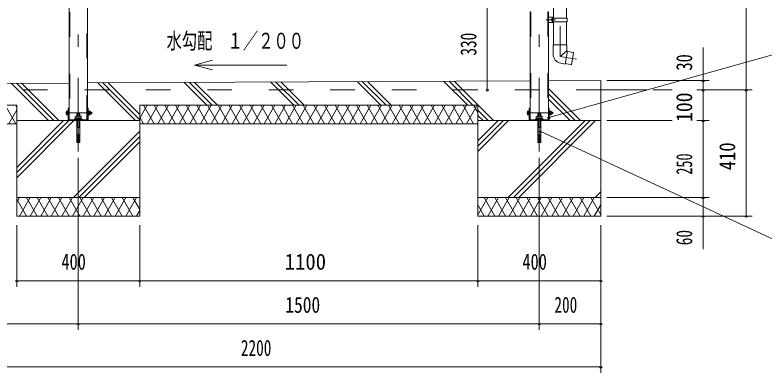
# Model space of a CAD drawing. Units: millimetres, scale not verified. Extents: x -22148 to 22152, y -10500 to 10500.
# Drawn here: x 12613 to 18706, y -1705 to 1203 of the extents above; entities that cross this region are included whole.
import ezdxf
from ezdxf.enums import TextEntityAlignment as Align

# ---------------------------------------------------------------- set-up
doc = ezdxf.new("R2010")
doc.units = ezdxf.units.MM
doc.header["$LTSCALE"] = 50
doc.linetypes.add('USER2', pattern=[10, 4, -6])
doc.linetypes.add('USER3', pattern=[24, 12, -5, 2, -5])
for name, color, linetype, lineweight in [('0-6_2-0BOLD', 7, 'Continuous', 18), ('0-7_2-1HIDDEN', 3, 'USER2', 18), ('0-8_2-2CENTER', 3, 'USER3', 18), ('0-A_2-4THIN', 4, 'Continuous', 18), ('0-B_2-5DIM', 3, 'Continuous', 18), ('0-C_2-6HATCH', 2, 'Continuous', 18)]:
    doc.layers.add(name, color=color, linetype=linetype, lineweight=lineweight)
doc.styles.add('ＭＳ ゴシック', font='')
doc.styles.get('ＭＳ ゴシック').set_extended_font_data('MS Gothic')

msp = doc.modelspace()

# ---------------------------------------------------------------- linework, layer by layer
at = {"layer": '0-6_2-0BOLD'}
for p, q in [((16994.17, 4513.99), (16994.17, 1178.56)), ((17099.18, 1178.56), (17099.18, 4513.99)), ((16990.43, 1186.06), (16952.93, 1186.06)), ((16979.18, 1153.56), (16984.18, 1153.56)), ((16994.17, 1148.56), (16994.17, 961.29)), ((17099.18, 961.29), (17099.18, 1148.56)), ((17046.68, 866.62), (17102.93, 911.29)), ((17089.26, 804.54), (17052.41, 811.04)), ((17139.15, 799.55), (17089.91, 808.23)), ((16802.93, 667.32), (13202.93, 650.95)), ((17377.93, 594.93), (17752.93, 594.93)), ((16959.18, 444.93), (16959.18, 352.43)), ((13033.9, 414.65), (13042.68, 414.65)), ((13042.68, 400.21), (13033.9, 400.21)), ((13140.43, 396.94), (13115.43, 396.94)), ((13115.66, 379.68), (13115.66, 361.93)), ((13140.2, 361.94), (13140.2, 379.68)), ((13212.93, 411.18), (13209.18, 407.43)), ((13209.18, 403.68), (13212.93, 407.43)), ((13224.2, 414.65), (13212.93, 414.65)), ((13212.93, 400.21), (13224.2, 400.21)), ((13235.18, 412.43), (13232.68, 414.93)), ((16783.91, 414.65), (16792.68, 414.65)), ((16792.68, 400.21), (16783.91, 400.21)), ((16865.66, 361.94), (16865.66, 379.68)), ((16890.2, 379.68), (16890.2, 361.93)), ((16959.18, 407.43), (16962.93, 411.18)), ((16959.18, 403.68), (16962.93, 407.43)), ((16962.93, 414.65), (16974.2, 414.65)), ((16974.2, 400.21), (16962.93, 400.21)), ((16982.68, 414.93), (16982.68, 399.93)), ((12627.93, 344.93), (13627.93, 344.93)), ((13054.18, 350.68), (13201.68, 350.68)), ((13096.67, 350.68), (13096.67, 355.68)), ((13104.42, 361.93), (13104.43, 355.68)), ((13115.42, 228.18), (13115.43, 344.93)), ((13121.68, 355.68), (13127.93, 361.93)), ((13127.93, 355.68), (13134.18, 361.94)), ((13151.43, 355.68), (13151.43, 361.93)), ((13627.93, 319.93), (16377.93, 319.93)), ((16377.93, 344.93), (17377.93, 344.93)), ((16951.68, 350.68), (16804.18, 350.68)), ((16854.43, 355.68), (16854.43, 361.93)), ((16871.68, 361.94), (16877.93, 355.68)), ((16884.18, 355.68), (16877.93, 361.93)), ((16901.43, 361.93), (16901.43, 355.68)), ((16909.18, 350.68), (16909.18, 355.68)), ((13115.42, 289.09), (13140.43, 289.09)), ((16890.43, 289.09), (16865.43, 289.09)), ((13115.42, 228.18), (13125.43, 228.18)), ((13125.43, 223.18), (13115.42, 223.18)), ((13117.92, 213.18), (13115.42, 208.18)), ((13117.92, 198.18), (13115.42, 193.17)), ((13117.92, 183.17), (13115.42, 178.17)), ((13140.43, 213.18), (13130.43, 213.18)), ((13130.43, 198.18), (13140.43, 198.18)), ((13140.43, 183.17), (13130.43, 183.17)), ((13140.43, 223.18), (13137.93, 228.18)), ((13140.43, 208.18), (13137.93, 213.18)), ((13140.43, 193.17), (13137.93, 198.18)), ((13140.43, 178.17), (13137.93, 183.17)), ((16865.43, 193.17), (16867.93, 198.18)), ((16880.43, 183.17), (16890.43, 183.17)), ((16887.93, 228.18), (16890.43, 223.18)), ((16887.93, 198.18), (16890.43, 193.17)), ((16890.43, 178.17), (16880.43, 178.17)), ((12627.93, -280.07), (13627.93, -280.07)), ((16377.93, -280.07), (17377.93, -280.07))]:
    msp.add_line(p, q, dxfattribs=at)
for points in [[(13202.93, 5516.16), (13202.93, 352.43), (13052.93, 352.43), (13052.93, 5526.16)], [(16802.93, 1230.55), (16802.93, 352.43), (16952.93, 352.43), (16952.93, 1230.55)], [(16990.43, 1186.06), (16990.43, 1141.06), (16952.93, 1141.06)], [(16979.18, 1153.56), (16979.18, 1173.56), (16984.18, 1173.56)], [(17089.26, 804.54), (17107.93, 910.41), (17102.93, 911.29), (17102.93, 961.29), (16990.43, 961.29), (16990.43, 884.9)], [(17107.28, 906.71), (17156.52, 898.03), (17139.15, 799.55)], [(13052.93, 650.27), (11877.93, 644.93), (11877.93, 319.93), (12627.93, 319.93)], [(12627.93, -430.07), (13627.93, -430.07), (13627.93, 469.93), (16377.93, 469.93), (16377.93, -430.07), (17377.93, -430.07), (17377.93, 669.93), (16952.93, 668)], [(11877.93, 469.93), (12627.93, 469.93), (12627.93, -430.07)], [(13052.43, 352.43), (13052.43, 444.93), (13046.68, 444.93), (13046.68, 352.43)], [(13203.43, 352.43), (13203.43, 444.93), (13209.18, 444.93), (13209.18, 352.43)], [(16802.43, 352.43), (16802.43, 444.93), (16796.68, 444.93), (16796.68, 352.43)], [(16953.43, 352.43), (16953.43, 444.93), (16959.18, 444.93)], [(13042.68, 421.81), (13033.9, 421.81), (13032.68, 419.68), (13032.68, 395.18), (13033.9, 393.06), (13042.68, 393.06)], [(13046.68, 391.81), (13042.68, 391.81), (13042.68, 423.06), (13046.68, 423.06)], [(13140.43, 381.93), (13140.43, 396.94), (13136.68, 400.68), (13119.18, 400.68), (13115.43, 396.94), (13115.42, 381.93)], [(13209.18, 392.18), (13212.93, 392.18), (13212.93, 422.68), (13209.18, 422.68)], [(13212.93, 421.81), (13224.2, 421.81), (13225.43, 419.68), (13225.43, 395.18), (13224.2, 393.06), (13212.93, 393.06)], [(13225.43, 399.93), (13232.68, 399.93), (13232.68, 414.93), (13225.43, 414.93)], [(13235.18, 412.43), (13235.18, 402.43), (13232.68, 399.93)], [(16792.68, 421.81), (16783.91, 421.81), (16782.68, 419.68), (16782.68, 395.18), (16783.91, 393.06), (16792.68, 393.06)], [(16796.68, 391.81), (16792.68, 391.81), (16792.68, 423.06), (16796.68, 423.06)], [(16865.43, 396.94), (16869.18, 400.68), (16886.68, 400.68), (16890.43, 396.94), (16890.43, 381.93)], [(16865.43, 381.93), (16865.43, 396.94), (16890.43, 396.94)], [(16959.18, 422.68), (16962.93, 422.68), (16962.93, 392.18), (16959.18, 392.18)], [(16962.93, 393.06), (16974.2, 393.06), (16975.43, 395.18), (16975.43, 419.68), (16974.2, 421.81), (16962.93, 421.81)], [(16975.43, 414.93), (16982.68, 414.93), (16985.18, 412.43), (16985.18, 402.43), (16982.68, 399.93), (16975.43, 399.93)], [(13096.67, 355.68), (13159.18, 355.68), (13159.18, 350.68)], [(13140.43, 344.93), (13140.43, 228.18), (13130.43, 228.18)], [(16909.18, 355.68), (16846.67, 355.68), (16846.67, 350.68)], [(16865.43, 344.93), (16865.43, 228.18), (16875.43, 228.18)], [(16880.43, 228.18), (16890.43, 228.18), (16890.43, 344.93)], [(13125.43, 178.17), (13115.42, 178.17), (13115.42, 168.17), (13125.43, 168.17), (13125.43, 238.18), (13130.43, 238.18), (13130.43, 168.17), (13140.43, 168.17)], [(13125.43, 213.18), (13115.42, 213.18), (13115.42, 223.18), (13117.92, 228.18)], [(13125.43, 208.18), (13115.42, 208.18), (13115.42, 198.18), (13125.43, 198.18)], [(13125.43, 183.17), (13115.42, 183.17), (13115.42, 193.17), (13125.43, 193.17)], [(13130.43, 223.18), (13140.43, 223.18), (13140.43, 213.18)], [(13140.43, 198.18), (13140.43, 208.18), (13130.43, 208.18)], [(13130.43, 193.17), (13140.43, 193.17), (13140.43, 183.17)], [(16865.43, 178.17), (16865.43, 168.17), (16875.43, 168.17), (16875.43, 238.18)], [(16875.43, 223.18), (16865.43, 223.18), (16867.93, 228.18)], [(16865.43, 223.18), (16865.43, 213.18), (16875.43, 213.18)], [(16875.43, 208.18), (16865.43, 208.18), (16867.93, 213.18)], [(16865.43, 208.18), (16865.43, 198.18), (16875.43, 198.18)], [(16875.43, 193.17), (16865.43, 193.17), (16865.43, 183.17), (16875.43, 183.17)], [(16875.43, 178.17), (16865.43, 178.17), (16867.93, 183.17)], [(16875.43, 238.18), (16880.43, 238.18), (16880.43, 168.17), (16890.43, 168.17), (16890.43, 178.17), (16887.93, 183.17)], [(16880.43, 213.18), (16890.43, 213.18), (16890.43, 223.18), (16880.43, 223.18)], [(16887.93, 213.18), (16890.43, 208.18), (16880.43, 208.18)], [(16880.43, 198.18), (16890.43, 198.18), (16890.43, 208.18)], [(16890.43, 183.17), (16890.43, 193.17), (16880.43, 193.17)], [(13140.43, 168.17), (13140.43, 178.17), (13130.43, 178.17)]]:
    msp.add_lwpolyline(points, dxfattribs=at)
for points in [[(17105.43, 1148.56), (17105.43, 1178.56), (16984.18, 1178.56), (16984.18, 1148.56)], [(13103.39, 361.93), (13103.39, 379.68), (13107.3, 381.93), (13148.56, 381.93), (13152.47, 379.68), (13152.47, 361.93)], [(16902.46, 361.93), (16853.39, 361.93), (16853.39, 379.68), (16857.3, 381.93), (16898.56, 381.93), (16902.46, 379.68)]]:
    msp.add_lwpolyline(points, close=True, dxfattribs=at)
for centre, radius, start, end in [((17065.43, 884.9), 75, 180, 259.99989), ((13038.51, 418.23), 5.83, 180, 217.84248), ((13054.52, 407.43), 21.84, 160.7039, 199.29608), ((13038.51, 396.63), 5.83, 142.1575, 180), ((13109.52, 372.47), 9.46, 49.56883, 90), ((13127.93, 347.49), 34.45, 69.13568, 110.86429), ((13146.33, 372.47), 9.46, 90, 130.4283), ((13203.59, 407.43), 21.84, 340.70392, 19.29608), ((13219.6, 418.23), 5.83, 322.1575, 0), ((13219.6, 396.63), 5.83, 0, 37.84248), ((16788.51, 418.23), 5.83, 180, 217.84248), ((16804.52, 407.43), 21.84, 160.7039, 199.29608), ((16788.51, 396.63), 5.83, 142.1575, 180), ((16859.52, 372.47), 9.46, 49.57169, 90), ((16877.93, 347.49), 34.45, 69.1357, 110.8643), ((16896.33, 372.47), 9.46, 90, 130.43115), ((16969.59, 418.23), 5.83, 322.1575, 0), ((16953.59, 407.43), 21.84, 340.70392, 19.29608), ((16969.59, 396.63), 5.83, 0, 37.84248), ((13054.18, 352.43), 7.5, 180, 270), ((13054.18, 352.43), 1.75, 180, 270), ((13201.68, 352.43), 1.75, 270, 0), ((13201.68, 352.43), 7.5, 270, 0), ((16804.18, 352.43), 7.5, 180, 270), ((16804.18, 352.43), 1.75, 180, 270), ((16951.68, 352.43), 1.75, 270, 0), ((16951.68, 352.43), 7.5, 270, 0)]:
    msp.add_arc(centre, radius, start, end, dxfattribs=at)
at = {"layer": '0-7_2-1HIDDEN'}
for p, q in [((13058.68, 5724.93), (13058.68, 352.43)), ((13197.18, 352.43), (13197.18, 5724.93)), ((16808.68, 1229.3), (16808.68, 352.43)), ((16947.18, 1229.68), (16947.18, 352.43)), ((17377.93, 594.93), (11877.93, 594.93))]:
    msp.add_line(p, q, dxfattribs=at)
at = {"layer": '0-8_2-2CENTER'}
for p, q in [((13127.93, 93.79), (13127.93, 5775.18)), ((16877.93, 93.79), (16877.93, 5525.18)), ((16932.93, 1163.56), (17010.43, 1163.56)), ((13025.18, 407.43), (13242.68, 407.43)), ((16775.18, 407.43), (16992.68, 407.43))]:
    msp.add_line(p, q, dxfattribs=at)
msp.add_lwpolyline([(17046.68, 4710.99), (17046.68, 866.62), (17179.29, 843.24)], dxfattribs=at)
at = {"layer": '0-A_2-4THIN'}
for p, q in [((13117.92, 381.93), (13117.92, 399.44)), ((13137.93, 399.44), (13137.93, 381.93)), ((13225.43, 413.58), (13234.03, 413.58)), ((13234.03, 401.28), (13225.43, 401.28)), ((16867.93, 381.93), (16867.93, 399.44)), ((16887.93, 399.44), (16887.93, 381.93)), ((16975.43, 413.58), (16984.03, 413.58)), ((16984.03, 401.28), (16975.43, 401.28))]:
    msp.add_line(p, q, dxfattribs=at)
for points in [[(13117.92, 344.93), (13117.92, 289.09), (13115.42, 284.76)], [(13140.43, 284.76), (13137.93, 289.09), (13137.93, 344.93)], [(16867.93, 344.93), (16867.93, 289.09), (16865.43, 284.76)], [(16890.43, 284.76), (16887.93, 289.09), (16887.93, 344.93)]]:
    msp.add_lwpolyline(points, dxfattribs=at)
at = {"layer": '0-B_2-5DIM'}
for p, q in [((18560.38, 5077.45), (18560.38, -430.07)), ((16454.97, 594.93), (16454.97, 1419.93)), ((18210.38, 939.93), (18210.38, -700.07)), ((14074.03, 796.45), (14824.03, 796.45)), ((17427.93, 669.93), (18260.38, 669.93)), ((18220.38, 669.93), (18200.38, 669.93)), ((16464.97, 594.93), (16444.97, 594.93)), ((17802.93, 594.93), (17959.66, 594.93)), ((18160.38, 594.93), (18610.38, 594.93)), ((18220.38, 594.93), (18200.38, 594.93)), ((18570.38, 594.93), (18550.38, 594.93)), ((16965.9, 369.69), (16945.9, 369.69)), ((17959.66, 344.93), (17427.93, 344.93)), ((18260.38, 344.93), (18160.38, 344.93)), ((18220.38, 344.93), (18200.38, 344.93)), ((16894.06, 259.01), (16874.06, 259.01)), ((13127.93, -1355.07), (13127.93, 43.79)), ((16877.93, 43.79), (16877.93, -1355.07)), ((18260.38, -280.07), (17427.93, -280.07)), ((18220.38, -280.07), (18200.38, -280.07)), ((18610.38, -430.07), (17427.93, -430.07)), ((18220.38, -430.07), (18200.38, -430.07)), ((18570.38, -430.07), (18550.38, -430.07)), ((12627.93, -505.07), (12627.93, -1005.07)), ((13627.93, -505.07), (13627.93, -1005.07)), ((16377.93, -1005.07), (16377.93, -505.07)), ((17377.93, -505.07), (17377.93, -1705.07)), ((12637.93, -955.07), (12617.93, -955.07)), ((12627.93, -955.07), (17377.93, -955.07)), ((13637.93, -955.07), (13617.93, -955.07)), ((16387.93, -955.07), (16367.93, -955.07)), ((17387.93, -955.07), (17367.93, -955.07)), ((17377.93, -1305.07), (11877.93, -1305.07)), ((13137.93, -1305.07), (13117.93, -1305.07)), ((16887.93, -1305.07), (16867.93, -1305.07)), ((17387.93, -1305.07), (17367.93, -1305.07)), ((17377.93, -1655.07), (11877.93, -1655.07)), ((17387.93, -1655.07), (17367.93, -1655.07))]:
    msp.add_line(p, q, dxfattribs=at)
for points in [[(16955.9, 369.69), (18977.93, 936.79), (20377.93, 936.79)], [(14218.92, 757.63), (14074.03, 796.45), (14218.92, 835.28)], [(16884.06, 259.01), (18977.93, -710.7), (20527.93, -710.7)]]:
    msp.add_lwpolyline(points, dxfattribs=at)
for centre in [(18210.38, 669.93), (16454.97, 594.93), (18210.38, 594.93), (18560.38, 594.93), (16955.9, 369.69), (18210.38, 344.93), (16884.06, 259.01), (18210.38, -280.07), (18210.38, -430.07), (18560.38, -430.07), (12627.93, -955.07), (13627.93, -955.07), (16377.93, -955.07), (17377.93, -955.07), (13127.93, -1305.07), (16877.93, -1305.07), (17377.93, -1305.07), (17377.93, -1655.07)]:
    msp.add_arc(centre, 10, 180, 0, dxfattribs=at)
at = {"layer": '0-C_2-6HATCH'}
for p, q in [((12885.29, 344.93), (12582.08, 648.13)), ((12624.32, 648.32), (12927.71, 344.93)), ((12970.14, 344.93), (12666.56, 648.51)), ((13592.39, 344.93), (13285.99, 651.33)), ((13328.23, 651.52), (13627.93, 351.82)), ((13627.93, 394.25), (13370.46, 651.71)), ((14174.5, 469.93), (13989.9, 654.53)), ((14032.14, 654.72), (14216.93, 469.93)), ((14259.35, 469.93), (14074.37, 654.91)), ((14881.61, 469.93), (14693.81, 657.73)), ((14736.04, 657.92), (14924.03, 469.93)), ((14966.46, 469.93), (14778.28, 658.11)), ((15588.71, 469.93), (15397.72, 660.93)), ((15439.95, 661.12), (15631.14, 469.93)), ((15673.57, 469.93), (15482.18, 661.31)), ((16101.62, 664.13), (16295.82, 469.93)), ((16338.25, 469.93), (16143.85, 664.32)), ((16186.09, 664.51), (16505.67, 344.93)), ((17212.78, 344.93), (16952.93, 604.78)), ((16952.93, 562.36), (17170.35, 344.93)), ((17127.93, 344.93), (16952.93, 519.93)), ((12533.37, 469.93), (12619.97, 319.93)), ((12562.24, 319.93), (12627.93, 433.71)), ((12627.93, 456.14), (12619.97, 469.93)), ((13688.07, 469.93), (13627.93, 365.76)), ((13745.8, 319.93), (13659.2, 469.93)), ((13688.07, 319.93), (13774.67, 469.93)), ((13745.8, 469.93), (13832.4, 319.93)), ((13861.28, 469.93), (13774.67, 319.93)), ((13919.01, 319.93), (13832.4, 469.93)), ((13861.28, 319.93), (13947.88, 469.93)), ((13919.01, 469.93), (14005.61, 319.93)), ((14034.48, 469.93), (13947.88, 319.93)), ((14092.21, 319.93), (14005.61, 469.93)), ((14034.48, 319.93), (14121.08, 469.93)), ((14092.21, 469.93), (14178.81, 319.93)), ((14207.68, 469.93), (14121.08, 319.93)), ((14265.42, 319.93), (14178.81, 469.93)), ((14207.68, 319.93), (14294.29, 469.93)), ((14265.42, 469.93), (14352.02, 319.93)), ((14380.89, 469.93), (14294.29, 319.93)), ((14438.62, 319.93), (14352.02, 469.93)), ((14380.89, 319.93), (14467.49, 469.93)), ((14438.62, 469.93), (14525.23, 319.93)), ((14554.09, 469.93), (14467.49, 319.93)), ((14611.83, 319.93), (14525.23, 469.93)), ((14554.09, 319.93), (14640.7, 469.93)), ((14611.83, 469.93), (14698.43, 319.93)), ((14727.3, 469.93), (14640.7, 319.93)), ((14785.03, 319.93), (14698.43, 469.93)), ((14727.3, 319.93), (14813.9, 469.93)), ((14785.03, 469.93), (14871.64, 319.93)), ((14900.5, 469.93), (14813.9, 319.93)), ((14871.64, 469.93), (14958.24, 319.93)), ((14900.5, 319.93), (14987.11, 469.93)), ((15044.84, 319.93), (14958.24, 469.93)), ((14987.11, 319.93), (15073.71, 469.93)), ((15044.84, 469.93), (15131.45, 319.93)), ((15160.31, 469.93), (15073.71, 319.93)), ((15218.05, 319.93), (15131.45, 469.93)), ((15160.31, 319.93), (15246.92, 469.93)), ((15218.05, 469.93), (15304.65, 319.93)), ((15333.52, 469.93), (15246.92, 319.93)), ((15391.25, 319.93), (15304.65, 469.93)), ((15333.52, 319.93), (15420.12, 469.93)), ((15391.25, 469.93), (15477.85, 319.93)), ((15506.72, 469.93), (15420.12, 319.93)), ((15477.85, 469.93), (15564.46, 319.93)), ((15506.72, 319.93), (15593.32, 469.93)), ((15651.06, 319.93), (15564.46, 469.93)), ((15593.32, 319.93), (15679.93, 469.93)), ((15651.06, 469.93), (15737.66, 319.93)), ((15766.53, 469.93), (15679.93, 319.93)), ((15824.26, 319.93), (15737.66, 469.93)), ((15766.53, 319.93), (15853.13, 469.93)), ((15824.26, 469.93), (15910.87, 319.93)), ((15939.74, 469.93), (15853.13, 319.93)), ((15997.47, 319.93), (15910.87, 469.93)), ((15939.74, 319.93), (16026.34, 469.93)), ((15997.47, 469.93), (16084.07, 319.93)), ((16112.94, 469.93), (16026.34, 319.93)), ((16170.67, 319.93), (16084.07, 469.93)), ((16112.94, 319.93), (16199.54, 469.93)), ((16170.67, 469.93), (16257.28, 319.93)), ((16286.14, 469.93), (16199.54, 319.93)), ((16343.88, 319.93), (16257.28, 469.93)), ((16286.14, 319.93), (16372.75, 469.93)), ((16343.88, 469.93), (16377.93, 410.95)), ((16377.93, 430.25), (16463.25, 344.93)), ((13627.93, 374.09), (13659.2, 319.93)), ((16420.82, 344.93), (16377.93, 387.82)), ((13092.39, 344.93), (12627.93, -119.54)), ((12627.93, -77.11), (13049.97, 344.93)), ((13007.54, 344.93), (12627.93, -34.68)), ((16372.75, 319.93), (16377.93, 328.91)), ((16627.93, 344.93), (16377.93, 94.93)), ((16377.93, 137.36), (16585.5, 344.93)), ((16543.07, 344.93), (16377.93, 179.78)), ((16625.18, -280.07), (17250.18, 344.93)), ((17292.61, 344.93), (16667.61, -280.07)), ((16710.03, -280.07), (17335.04, 344.93)), ((13089.65, -280.07), (13627.93, 258.21)), ((13627.93, 215.78), (13132.07, -280.07)), ((13174.5, -280.07), (13627.93, 173.36)), ((17332.29, -280.07), (17377.93, -234.43)), ((12627.93, -316.29), (12648.84, -280.07)), ((12627.93, -293.85), (12706.57, -430.07)), ((12735.44, -280.07), (12648.84, -430.07)), ((12793.17, -430.07), (12706.57, -280.07)), ((12735.44, -430.07), (12822.04, -280.07)), ((12793.17, -280.07), (12879.78, -430.07)), ((12908.64, -280.07), (12822.04, -430.07)), ((12966.38, -430.07), (12879.78, -280.07)), ((12908.64, -430.07), (12995.25, -280.07)), ((12966.38, -280.07), (13052.98, -430.07)), ((13081.85, -280.07), (12995.25, -430.07)), ((13139.59, -430.07), (13052.98, -280.07)), ((13081.85, -430.07), (13168.45, -280.07)), ((13139.59, -280.07), (13226.19, -430.07)), ((13255.05, -280.07), (13168.45, -430.07)), ((13312.79, -430.07), (13226.19, -280.07)), ((13255.05, -430.07), (13341.66, -280.07)), ((13312.79, -280.07), (13399.39, -430.07)), ((13428.26, -280.07), (13341.66, -430.07)), ((13486, -430.07), (13399.39, -280.07)), ((13428.26, -430.07), (13514.86, -280.07)), ((13486, -280.07), (13572.6, -430.07)), ((13601.47, -280.07), (13514.86, -430.07)), ((13627.93, -375.91), (13572.6, -280.07)), ((16459.35, -280.07), (16377.93, -421.1)), ((16517.08, -430.07), (16430.48, -280.07)), ((16459.35, -430.07), (16545.95, -280.07)), ((16517.08, -280.07), (16603.68, -430.07)), ((16632.55, -280.07), (16545.95, -430.07)), ((16690.29, -430.07), (16603.68, -280.07)), ((16632.55, -430.07), (16719.16, -280.07)), ((16690.29, -280.07), (16776.89, -430.07)), ((16805.76, -280.07), (16719.16, -430.07)), ((16863.49, -430.07), (16776.89, -280.07)), ((16805.76, -430.07), (16892.36, -280.07)), ((16863.49, -280.07), (16950.09, -430.07)), ((16978.96, -280.07), (16892.36, -430.07)), ((17036.7, -430.07), (16950.09, -280.07)), ((16978.96, -430.07), (17065.57, -280.07)), ((17036.7, -280.07), (17123.3, -430.07)), ((17152.17, -280.07), (17065.57, -430.07)), ((17209.9, -430.07), (17123.3, -280.07)), ((17152.17, -430.07), (17238.77, -280.07)), ((17209.9, -280.07), (17296.51, -430.07)), ((17325.37, -280.07), (17238.77, -430.07)), ((17377.93, -421.1), (17296.51, -280.07)), ((17377.93, -276.86), (17374.71, -280.07)), ((16430.48, -430.07), (16377.93, -339.04)), ((17325.37, -430.07), (17377.93, -339.04)), ((13601.47, -430.07), (13627.93, -384.23))]:
    msp.add_line(p, q, dxfattribs=at)

# ---------------------------------------------------------------- texts
at = {"layer": '0-B_2-5DIM', "color": 7, "style": 'ＭＳ ゴシック'}
for s, width, p in [('水勾配\u3000１／２００', 0.7, (13845.56, 889.22)), ('400', 0.75, (12990.3, -905.07)), ('1100', 0.95, (14806.85, -905.07)), ('400', 0.75, (16740.3, -905.07)), ('1500', 0.8, (14811.95, -1255.07)), ('200', 0.7, (17000.67, -1255.07)), ('2200', 0.7, (14450.51, -1605.07))]:
    msp.add_text(s, height=130.2, dxfattribs=dict(at, width=width)).set_placement(p, align=Align.BOTTOM_LEFT)
for s, width, p in [('330', 0.7, (16404.98, 872.6)), ('30', 0.75, (18160.38, 751.61)), ('100', 0.9, (18160.38, 334.35)), ('410', 0.85, (18510.38, -57.64)), ('250', 0.65, (18160.38, -94.4)), ('60', 0.7, (18160.38, -667.19))]:
    msp.add_text(s, height=130.2, rotation=90, dxfattribs=dict(at, width=width)).set_placement(p, align=Align.BOTTOM_LEFT)

doc.saveas('drawing.dxf')
